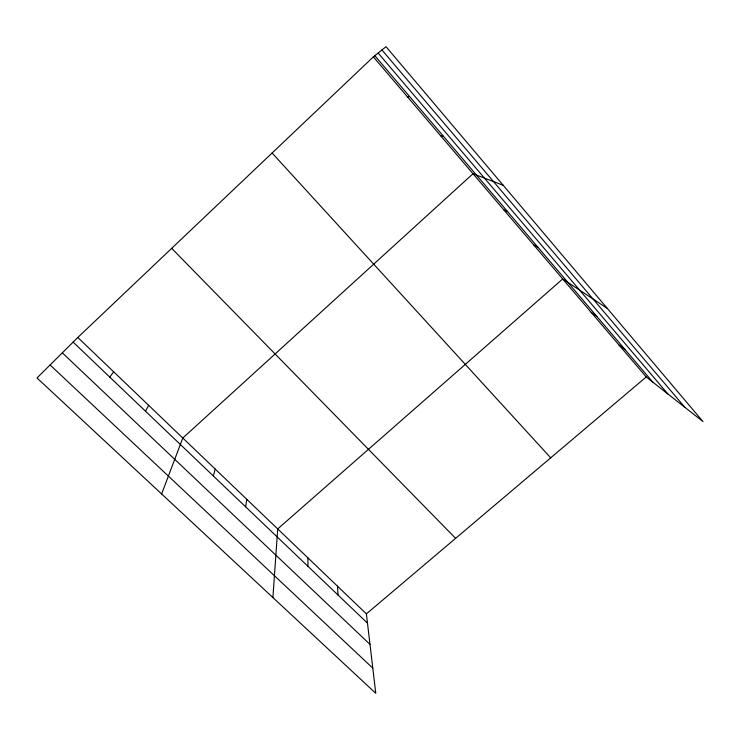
<?xml version="1.0" encoding="UTF-8"?>
<svg xmlns="http://www.w3.org/2000/svg" width="740" height="740" viewBox="0 0 740 740"><rect width="100%" height="100%" fill="white"/><g stroke="black" fill="none" stroke-linecap="round" stroke-linejoin="round"><path stroke-width="1.11" d="M272.903 597.559L277.704 528.924L562.705 278.962L607.281 308.386M245.625 506.808L246.79 499.315M213.37 476.014L215.164 469.021M161.616 493.959L182.799 438.025L472.999 173.733L503.209 185.287M145.493 411.218L148.657 405.317M109.77 377.104L113.673 371.813M77.82 337.468L37 377.955L375.772 693.315L366.393 613.876L77.82 337.468L373.376 56.851L386.03 46.685L703 421.596L646.233 376.956L373.376 56.851M366.393 613.876L646.233 376.956M407.453 96.829L409.599 96.542M440.651 135.772L443.473 136.308M503.626 209.661L507.677 211.714M533.521 244.727L538.128 247.465M591.195 312.4L596.847 316.415M619.029 345.053L625.161 349.659M50.098 364.968L372.793 668.127M62.326 352.841L369.991 644.364M73.131 342.121L367.493 623.154M171.689 248.353L455.618 538.341M272.107 153.004L550.708 457.838M374.819 55.694L652.81 382.136M378.149 53.021L667.905 394.004M381.942 49.969L684.898 407.361M337.486 586.182L338.05 595.043M307.923 557.868L307.942 566.304"/></g></svg>
